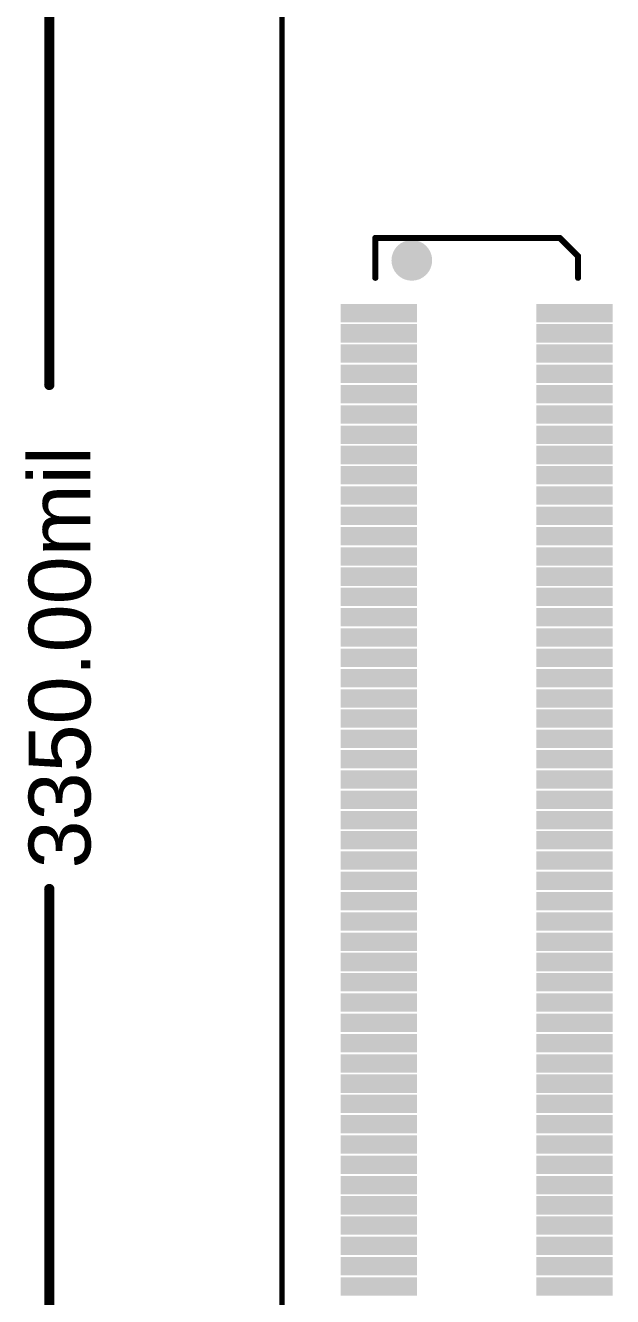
# Model space of a CAD drawing. Header units: inches. Extents: x -6.4 to 91.8, y -6.4 to 92.5.
# Drawn here: x -6.33 to 8.15, y 25.77 to 57.12 of the extents above; entities that cross this region are included whole.
import ezdxf

# ---------------------------------------------------------------- set-up
doc = ezdxf.new("R2010")
doc.units = ezdxf.units.IN
for name, color, linetype in [('BOT', 5, 'Continuous'), ('Bottom Overlay', 54, 'Continuous'), ('Bottom Paste', 16, 'Continuous'), ('Bottom Solder', 6, 'Continuous'), ('Keep-Out Layer', 6, 'Continuous'), ('Multi-Layer', 9, 'Continuous'), ('Pad Holes', 156, 'Continuous'), ('TOP', 1, 'Continuous'), ('Top Overlay', 2, 'Continuous'), ('Top Solder', 216, 'Continuous')]:
    doc.layers.add(name, color=color, linetype=linetype)
doc.styles.add('Arial', font='arial.ttf', dxfattribs={"height": 0.2})

msp = doc.modelspace()

# ---------------------------------------------------------------- hatches: boundary and pattern name
at = {"layer": 'BOT'}
h = msp.add_hatch(color=5, dxfattribs=at)
edge = h.paths.add_edge_path()
edge.add_arc((3.2, 51.323), 0.4, 0, 360)
for points in [[(3.226, 50.149), (3.226, 49.899), (1.549, 49.899), (1.549, 50.149)], [(8.05, 50.149), (8.05, 49.899), (6.373, 49.899), (6.373, 50.149)], [(3.226, 49.649), (3.226, 49.399), (1.549, 49.399), (1.549, 49.649)], [(8.05, 49.649), (8.05, 49.399), (6.373, 49.399), (6.373, 49.649)], [(3.226, 49.148), (3.226, 48.899), (1.549, 48.899), (1.549, 49.148)], [(8.05, 49.148), (8.05, 48.899), (6.373, 48.899), (6.373, 49.148)], [(3.226, 48.649), (3.226, 48.399), (1.549, 48.399), (1.549, 48.649)], [(8.05, 48.649), (8.05, 48.399), (6.373, 48.399), (6.373, 48.649)], [(3.226, 48.148), (3.226, 47.899), (1.549, 47.899), (1.549, 48.148)], [(8.05, 48.148), (8.05, 47.899), (6.373, 47.899), (6.373, 48.148)], [(3.226, 47.649), (3.226, 47.399), (1.549, 47.399), (1.549, 47.649)], [(8.05, 47.649), (8.05, 47.399), (6.373, 47.399), (6.373, 47.649)], [(3.226, 47.148), (3.226, 46.899), (1.549, 46.899), (1.549, 47.148)], [(8.05, 47.148), (8.05, 46.899), (6.373, 46.899), (6.373, 47.148)], [(3.226, 46.649), (3.226, 46.399), (1.549, 46.399), (1.549, 46.649)], [(8.05, 46.649), (8.05, 46.399), (6.373, 46.399), (6.373, 46.649)], [(3.226, 46.148), (3.226, 45.899), (1.549, 45.899), (1.549, 46.148)], [(8.05, 46.148), (8.05, 45.899), (6.373, 45.899), (6.373, 46.148)], [(3.226, 45.649), (3.226, 45.399), (1.549, 45.399), (1.549, 45.649)], [(8.05, 45.649), (8.05, 45.399), (6.373, 45.399), (6.373, 45.649)], [(3.226, 45.148), (3.226, 44.899), (1.549, 44.899), (1.549, 45.148)], [(8.05, 45.148), (8.05, 44.899), (6.373, 44.899), (6.373, 45.148)], [(3.226, 44.649), (3.226, 44.399), (1.549, 44.399), (1.549, 44.649)], [(8.05, 44.649), (8.05, 44.399), (6.373, 44.399), (6.373, 44.649)], [(3.226, 44.149), (3.226, 43.899), (1.549, 43.899), (1.549, 44.149)], [(8.05, 44.149), (8.05, 43.899), (6.373, 43.899), (6.373, 44.149)], [(3.226, 43.649), (3.226, 43.399), (1.549, 43.399), (1.549, 43.649)], [(8.05, 43.649), (8.05, 43.399), (6.373, 43.399), (6.373, 43.649)], [(3.226, 43.149), (3.226, 42.899), (1.549, 42.899), (1.549, 43.149)], [(8.05, 43.149), (8.05, 42.899), (6.373, 42.899), (6.373, 43.149)], [(3.226, 42.649), (3.226, 42.399), (1.549, 42.399), (1.549, 42.649)], [(8.05, 42.649), (8.05, 42.399), (6.373, 42.399), (6.373, 42.649)], [(3.226, 42.149), (3.226, 41.899), (1.549, 41.899), (1.549, 42.149)], [(8.05, 42.149), (8.05, 41.899), (6.373, 41.899), (6.373, 42.149)], [(3.226, 41.649), (3.226, 41.399), (1.549, 41.399), (1.549, 41.649)], [(8.05, 41.649), (8.05, 41.399), (6.373, 41.399), (6.373, 41.649)], [(3.226, 41.149), (3.226, 40.899), (1.549, 40.899), (1.549, 41.149)], [(8.05, 41.149), (8.05, 40.899), (6.373, 40.899), (6.373, 41.149)], [(3.226, 40.649), (3.226, 40.399), (1.549, 40.399), (1.549, 40.649)], [(8.05, 40.649), (8.05, 40.399), (6.373, 40.399), (6.373, 40.649)], [(3.226, 40.149), (3.226, 39.899), (1.549, 39.899), (1.549, 40.149)], [(8.05, 40.149), (8.05, 39.899), (6.373, 39.899), (6.373, 40.149)], [(3.226, 39.649), (3.226, 39.399), (1.549, 39.399), (1.549, 39.649)], [(8.05, 39.649), (8.05, 39.399), (6.373, 39.399), (6.373, 39.649)], [(3.226, 39.149), (3.226, 38.899), (1.549, 38.899), (1.549, 39.149)], [(8.05, 39.149), (8.05, 38.899), (6.373, 38.899), (6.373, 39.149)], [(3.226, 38.649), (3.226, 38.399), (1.549, 38.399), (1.549, 38.649)], [(8.05, 38.649), (8.05, 38.399), (6.373, 38.399), (6.373, 38.649)], [(3.226, 38.149), (3.226, 37.899), (1.549, 37.899), (1.549, 38.149)], [(8.05, 38.149), (8.05, 37.899), (6.373, 37.899), (6.373, 38.149)], [(3.226, 37.649), (3.226, 37.399), (1.549, 37.399), (1.549, 37.649)], [(8.05, 37.649), (8.05, 37.399), (6.373, 37.399), (6.373, 37.649)], [(3.226, 37.149), (3.226, 36.899), (1.549, 36.899), (1.549, 37.149)], [(8.05, 37.149), (8.05, 36.899), (6.373, 36.899), (6.373, 37.149)], [(3.226, 36.649), (3.226, 36.399), (1.549, 36.399), (1.549, 36.649)], [(8.05, 36.649), (8.05, 36.399), (6.373, 36.399), (6.373, 36.649)], [(3.226, 36.149), (3.226, 35.899), (1.549, 35.899), (1.549, 36.149)], [(8.05, 36.149), (8.05, 35.899), (6.373, 35.899), (6.373, 36.149)], [(3.226, 35.649), (3.226, 35.399), (1.549, 35.399), (1.549, 35.649)], [(8.05, 35.649), (8.05, 35.399), (6.373, 35.399), (6.373, 35.649)], [(3.226, 35.149), (3.226, 34.899), (1.549, 34.899), (1.549, 35.149)], [(8.05, 35.149), (8.05, 34.899), (6.373, 34.899), (6.373, 35.149)], [(3.226, 34.649), (3.226, 34.399), (1.549, 34.399), (1.549, 34.649)], [(8.05, 34.649), (8.05, 34.399), (6.373, 34.399), (6.373, 34.649)], [(3.226, 34.149), (3.226, 33.899), (1.549, 33.899), (1.549, 34.149)], [(8.05, 34.149), (8.05, 33.899), (6.373, 33.899), (6.373, 34.149)], [(3.226, 33.649), (3.226, 33.399), (1.549, 33.399), (1.549, 33.649)], [(8.05, 33.649), (8.05, 33.399), (6.373, 33.399), (6.373, 33.649)], [(3.226, 33.149), (3.226, 32.899), (1.549, 32.899), (1.549, 33.149)], [(8.05, 33.149), (8.05, 32.899), (6.373, 32.899), (6.373, 33.149)], [(3.226, 32.649), (3.226, 32.399), (1.549, 32.399), (1.549, 32.649)], [(8.05, 32.649), (8.05, 32.399), (6.373, 32.399), (6.373, 32.649)], [(3.226, 32.149), (3.226, 31.899), (1.549, 31.899), (1.549, 32.149)], [(8.05, 32.149), (8.05, 31.899), (6.373, 31.899), (6.373, 32.149)], [(3.226, 31.649), (3.226, 31.399), (1.549, 31.399), (1.549, 31.649)], [(8.05, 31.649), (8.05, 31.399), (6.373, 31.399), (6.373, 31.649)], [(3.226, 31.149), (3.226, 30.899), (1.549, 30.899), (1.549, 31.149)], [(8.05, 31.149), (8.05, 30.899), (6.373, 30.899), (6.373, 31.149)], [(3.226, 30.649), (3.226, 30.399), (1.549, 30.399), (1.549, 30.649)], [(8.05, 30.649), (8.05, 30.399), (6.373, 30.399), (6.373, 30.649)], [(3.226, 30.149), (3.226, 29.899), (1.549, 29.899), (1.549, 30.149)], [(8.05, 30.149), (8.05, 29.899), (6.373, 29.899), (6.373, 30.149)], [(3.226, 29.649), (3.226, 29.399), (1.549, 29.399), (1.549, 29.649)], [(8.05, 29.649), (8.05, 29.399), (6.373, 29.399), (6.373, 29.649)], [(3.226, 29.149), (3.226, 28.899), (1.549, 28.899), (1.549, 29.149)], [(8.05, 29.149), (8.05, 28.899), (6.373, 28.899), (6.373, 29.149)], [(3.226, 28.649), (3.226, 28.399), (1.549, 28.399), (1.549, 28.649)], [(8.05, 28.649), (8.05, 28.399), (6.373, 28.399), (6.373, 28.649)], [(3.226, 28.149), (3.226, 27.899), (1.549, 27.899), (1.549, 28.149)], [(8.05, 28.149), (8.05, 27.899), (6.373, 27.899), (6.373, 28.149)], [(3.226, 27.649), (3.226, 27.399), (1.549, 27.399), (1.549, 27.649)], [(8.05, 27.649), (8.05, 27.399), (6.373, 27.399), (6.373, 27.649)], [(3.226, 27.149), (3.226, 26.899), (1.549, 26.899), (1.549, 27.149)], [(8.05, 27.149), (8.05, 26.899), (6.373, 26.899), (6.373, 27.149)], [(3.226, 26.649), (3.226, 26.399), (1.549, 26.399), (1.549, 26.649)], [(8.05, 26.649), (8.05, 26.399), (6.373, 26.399), (6.373, 26.649)], [(3.226, 26.149), (3.226, 25.899), (1.549, 25.899), (1.549, 26.149)], [(8.05, 26.149), (8.05, 25.899), (6.373, 25.899), (6.373, 26.149)]]:
    msp.add_hatch(color=5, dxfattribs=at).paths.add_polyline_path(points)
at = {"layer": 'Bottom Paste'}
for points in [[(3.226, 50.149), (3.226, 49.899), (1.549, 49.899), (1.549, 50.149)], [(8.05, 50.149), (8.05, 49.899), (6.373, 49.899), (6.373, 50.149)], [(3.226, 49.649), (3.226, 49.399), (1.549, 49.399), (1.549, 49.649)], [(8.05, 49.649), (8.05, 49.399), (6.373, 49.399), (6.373, 49.649)], [(3.226, 49.148), (3.226, 48.899), (1.549, 48.899), (1.549, 49.148)], [(8.05, 49.148), (8.05, 48.899), (6.373, 48.899), (6.373, 49.148)], [(3.226, 48.649), (3.226, 48.399), (1.549, 48.399), (1.549, 48.649)], [(8.05, 48.649), (8.05, 48.399), (6.373, 48.399), (6.373, 48.649)], [(3.226, 48.148), (3.226, 47.899), (1.549, 47.899), (1.549, 48.148)], [(8.05, 48.148), (8.05, 47.899), (6.373, 47.899), (6.373, 48.148)], [(3.226, 47.649), (3.226, 47.399), (1.549, 47.399), (1.549, 47.649)], [(8.05, 47.649), (8.05, 47.399), (6.373, 47.399), (6.373, 47.649)], [(3.226, 47.148), (3.226, 46.899), (1.549, 46.899), (1.549, 47.148)], [(8.05, 47.148), (8.05, 46.899), (6.373, 46.899), (6.373, 47.148)], [(3.226, 46.649), (3.226, 46.399), (1.549, 46.399), (1.549, 46.649)], [(8.05, 46.649), (8.05, 46.399), (6.373, 46.399), (6.373, 46.649)], [(3.226, 46.148), (3.226, 45.899), (1.549, 45.899), (1.549, 46.148)], [(8.05, 46.148), (8.05, 45.899), (6.373, 45.899), (6.373, 46.148)], [(3.226, 45.649), (3.226, 45.399), (1.549, 45.399), (1.549, 45.649)], [(8.05, 45.649), (8.05, 45.399), (6.373, 45.399), (6.373, 45.649)], [(3.226, 45.148), (3.226, 44.899), (1.549, 44.899), (1.549, 45.148)], [(8.05, 45.148), (8.05, 44.899), (6.373, 44.899), (6.373, 45.148)], [(3.226, 44.649), (3.226, 44.399), (1.549, 44.399), (1.549, 44.649)], [(8.05, 44.649), (8.05, 44.399), (6.373, 44.399), (6.373, 44.649)], [(3.226, 44.149), (3.226, 43.899), (1.549, 43.899), (1.549, 44.149)], [(8.05, 44.149), (8.05, 43.899), (6.373, 43.899), (6.373, 44.149)], [(3.226, 43.649), (3.226, 43.399), (1.549, 43.399), (1.549, 43.649)], [(8.05, 43.649), (8.05, 43.399), (6.373, 43.399), (6.373, 43.649)], [(3.226, 43.149), (3.226, 42.899), (1.549, 42.899), (1.549, 43.149)], [(8.05, 43.149), (8.05, 42.899), (6.373, 42.899), (6.373, 43.149)], [(3.226, 42.649), (3.226, 42.399), (1.549, 42.399), (1.549, 42.649)], [(8.05, 42.649), (8.05, 42.399), (6.373, 42.399), (6.373, 42.649)], [(3.226, 42.149), (3.226, 41.899), (1.549, 41.899), (1.549, 42.149)], [(8.05, 42.149), (8.05, 41.899), (6.373, 41.899), (6.373, 42.149)], [(3.226, 41.649), (3.226, 41.399), (1.549, 41.399), (1.549, 41.649)], [(8.05, 41.649), (8.05, 41.399), (6.373, 41.399), (6.373, 41.649)], [(3.226, 41.149), (3.226, 40.899), (1.549, 40.899), (1.549, 41.149)], [(8.05, 41.149), (8.05, 40.899), (6.373, 40.899), (6.373, 41.149)], [(3.226, 40.649), (3.226, 40.399), (1.549, 40.399), (1.549, 40.649)], [(8.05, 40.649), (8.05, 40.399), (6.373, 40.399), (6.373, 40.649)], [(3.226, 40.149), (3.226, 39.899), (1.549, 39.899), (1.549, 40.149)], [(8.05, 40.149), (8.05, 39.899), (6.373, 39.899), (6.373, 40.149)], [(3.226, 39.649), (3.226, 39.399), (1.549, 39.399), (1.549, 39.649)], [(8.05, 39.649), (8.05, 39.399), (6.373, 39.399), (6.373, 39.649)], [(3.226, 39.149), (3.226, 38.899), (1.549, 38.899), (1.549, 39.149)], [(8.05, 39.149), (8.05, 38.899), (6.373, 38.899), (6.373, 39.149)], [(3.226, 38.649), (3.226, 38.399), (1.549, 38.399), (1.549, 38.649)], [(8.05, 38.649), (8.05, 38.399), (6.373, 38.399), (6.373, 38.649)], [(3.226, 38.149), (3.226, 37.899), (1.549, 37.899), (1.549, 38.149)], [(8.05, 38.149), (8.05, 37.899), (6.373, 37.899), (6.373, 38.149)], [(3.226, 37.649), (3.226, 37.399), (1.549, 37.399), (1.549, 37.649)], [(8.05, 37.649), (8.05, 37.399), (6.373, 37.399), (6.373, 37.649)], [(3.226, 37.149), (3.226, 36.899), (1.549, 36.899), (1.549, 37.149)], [(8.05, 37.149), (8.05, 36.899), (6.373, 36.899), (6.373, 37.149)], [(3.226, 36.649), (3.226, 36.399), (1.549, 36.399), (1.549, 36.649)], [(8.05, 36.649), (8.05, 36.399), (6.373, 36.399), (6.373, 36.649)], [(3.226, 36.149), (3.226, 35.899), (1.549, 35.899), (1.549, 36.149)], [(8.05, 36.149), (8.05, 35.899), (6.373, 35.899), (6.373, 36.149)], [(3.226, 35.649), (3.226, 35.399), (1.549, 35.399), (1.549, 35.649)], [(8.05, 35.649), (8.05, 35.399), (6.373, 35.399), (6.373, 35.649)], [(3.226, 35.149), (3.226, 34.899), (1.549, 34.899), (1.549, 35.149)], [(8.05, 35.149), (8.05, 34.899), (6.373, 34.899), (6.373, 35.149)], [(3.226, 34.649), (3.226, 34.399), (1.549, 34.399), (1.549, 34.649)], [(8.05, 34.649), (8.05, 34.399), (6.373, 34.399), (6.373, 34.649)], [(3.226, 34.149), (3.226, 33.899), (1.549, 33.899), (1.549, 34.149)], [(8.05, 34.149), (8.05, 33.899), (6.373, 33.899), (6.373, 34.149)], [(3.226, 33.649), (3.226, 33.399), (1.549, 33.399), (1.549, 33.649)], [(8.05, 33.649), (8.05, 33.399), (6.373, 33.399), (6.373, 33.649)], [(3.226, 33.149), (3.226, 32.899), (1.549, 32.899), (1.549, 33.149)], [(8.05, 33.149), (8.05, 32.899), (6.373, 32.899), (6.373, 33.149)], [(3.226, 32.649), (3.226, 32.399), (1.549, 32.399), (1.549, 32.649)], [(8.05, 32.649), (8.05, 32.399), (6.373, 32.399), (6.373, 32.649)], [(3.226, 32.149), (3.226, 31.899), (1.549, 31.899), (1.549, 32.149)], [(8.05, 32.149), (8.05, 31.899), (6.373, 31.899), (6.373, 32.149)], [(3.226, 31.649), (3.226, 31.399), (1.549, 31.399), (1.549, 31.649)], [(8.05, 31.649), (8.05, 31.399), (6.373, 31.399), (6.373, 31.649)], [(3.226, 31.149), (3.226, 30.899), (1.549, 30.899), (1.549, 31.149)], [(8.05, 31.149), (8.05, 30.899), (6.373, 30.899), (6.373, 31.149)], [(3.226, 30.649), (3.226, 30.399), (1.549, 30.399), (1.549, 30.649)], [(8.05, 30.649), (8.05, 30.399), (6.373, 30.399), (6.373, 30.649)], [(3.226, 30.149), (3.226, 29.899), (1.549, 29.899), (1.549, 30.149)], [(8.05, 30.149), (8.05, 29.899), (6.373, 29.899), (6.373, 30.149)], [(3.226, 29.649), (3.226, 29.399), (1.549, 29.399), (1.549, 29.649)], [(8.05, 29.649), (8.05, 29.399), (6.373, 29.399), (6.373, 29.649)], [(3.226, 29.149), (3.226, 28.899), (1.549, 28.899), (1.549, 29.149)], [(8.05, 29.149), (8.05, 28.899), (6.373, 28.899), (6.373, 29.149)], [(3.226, 28.649), (3.226, 28.399), (1.549, 28.399), (1.549, 28.649)], [(8.05, 28.649), (8.05, 28.399), (6.373, 28.399), (6.373, 28.649)], [(3.226, 28.149), (3.226, 27.899), (1.549, 27.899), (1.549, 28.149)], [(8.05, 28.149), (8.05, 27.899), (6.373, 27.899), (6.373, 28.149)], [(3.226, 27.649), (3.226, 27.399), (1.549, 27.399), (1.549, 27.649)], [(8.05, 27.649), (8.05, 27.399), (6.373, 27.399), (6.373, 27.649)], [(3.226, 27.149), (3.226, 26.899), (1.549, 26.899), (1.549, 27.149)], [(8.05, 27.149), (8.05, 26.899), (6.373, 26.899), (6.373, 27.149)], [(3.226, 26.649), (3.226, 26.399), (1.549, 26.399), (1.549, 26.649)], [(8.05, 26.649), (8.05, 26.399), (6.373, 26.399), (6.373, 26.649)], [(3.226, 26.149), (3.226, 25.899), (1.549, 25.899), (1.549, 26.149)], [(8.05, 26.149), (8.05, 25.899), (6.373, 25.899), (6.373, 26.149)]]:
    msp.add_hatch(color=16, dxfattribs=at).paths.add_polyline_path(points)
at = {"layer": 'Bottom Solder'}
h = msp.add_hatch(color=6, dxfattribs=at)
edge = h.paths.add_edge_path()
edge.add_arc((3.2, 51.323), 0.502, 0, 360)
for points in [[(3.327, 50.25), (3.327, 49.797), (1.448, 49.797), (1.448, 50.25)], [(8.151, 50.25), (8.151, 49.797), (6.272, 49.797), (6.272, 50.25)], [(3.327, 49.75), (3.327, 49.297), (1.448, 49.297), (1.448, 49.75)], [(8.151, 49.75), (8.151, 49.297), (6.272, 49.297), (6.272, 49.75)], [(3.327, 49.25), (3.327, 48.797), (1.448, 48.797), (1.448, 49.25)], [(8.151, 49.25), (8.151, 48.797), (6.272, 48.797), (6.272, 49.25)], [(3.327, 48.75), (3.327, 48.297), (1.448, 48.297), (1.448, 48.75)], [(8.151, 48.75), (8.151, 48.297), (6.272, 48.297), (6.272, 48.75)], [(3.327, 48.25), (3.327, 47.797), (1.448, 47.797), (1.448, 48.25)], [(8.151, 48.25), (8.151, 47.797), (6.272, 47.797), (6.272, 48.25)], [(3.327, 47.75), (3.327, 47.297), (1.448, 47.297), (1.448, 47.75)], [(8.151, 47.75), (8.151, 47.297), (6.272, 47.297), (6.272, 47.75)], [(3.327, 47.25), (3.327, 46.797), (1.448, 46.797), (1.448, 47.25)], [(8.151, 47.25), (8.151, 46.797), (6.272, 46.797), (6.272, 47.25)], [(3.327, 46.75), (3.327, 46.297), (1.448, 46.297), (1.448, 46.75)], [(8.151, 46.75), (8.151, 46.297), (6.272, 46.297), (6.272, 46.75)], [(3.327, 46.25), (3.327, 45.797), (1.448, 45.797), (1.448, 46.25)], [(8.151, 46.25), (8.151, 45.797), (6.272, 45.797), (6.272, 46.25)], [(3.327, 45.75), (3.327, 45.297), (1.448, 45.297), (1.448, 45.75)], [(8.151, 45.75), (8.151, 45.297), (6.272, 45.297), (6.272, 45.75)], [(3.327, 45.25), (3.327, 44.797), (1.448, 44.797), (1.448, 45.25)], [(8.151, 45.25), (8.151, 44.797), (6.272, 44.797), (6.272, 45.25)], [(3.327, 44.75), (3.327, 44.297), (1.448, 44.297), (1.448, 44.75)], [(8.151, 44.75), (8.151, 44.297), (6.272, 44.297), (6.272, 44.75)], [(3.327, 44.25), (3.327, 43.797), (1.448, 43.797), (1.448, 44.25)], [(8.151, 44.25), (8.151, 43.797), (6.272, 43.797), (6.272, 44.25)], [(3.327, 43.75), (3.327, 43.297), (1.448, 43.297), (1.448, 43.75)], [(8.151, 43.75), (8.151, 43.297), (6.272, 43.297), (6.272, 43.75)], [(3.327, 43.25), (3.327, 42.797), (1.448, 42.797), (1.448, 43.25)], [(8.151, 43.25), (8.151, 42.797), (6.272, 42.797), (6.272, 43.25)], [(3.327, 42.75), (3.327, 42.297), (1.448, 42.297), (1.448, 42.75)], [(8.151, 42.75), (8.151, 42.297), (6.272, 42.297), (6.272, 42.75)], [(3.327, 42.25), (3.327, 41.797), (1.448, 41.797), (1.448, 42.25)], [(8.151, 42.25), (8.151, 41.797), (6.272, 41.797), (6.272, 42.25)], [(3.327, 41.75), (3.327, 41.297), (1.448, 41.297), (1.448, 41.75)], [(8.151, 41.75), (8.151, 41.297), (6.272, 41.297), (6.272, 41.75)], [(3.327, 41.25), (3.327, 40.797), (1.448, 40.797), (1.448, 41.25)], [(8.151, 41.25), (8.151, 40.797), (6.272, 40.797), (6.272, 41.25)], [(3.327, 40.75), (3.327, 40.297), (1.448, 40.297), (1.448, 40.75)], [(8.151, 40.75), (8.151, 40.297), (6.272, 40.297), (6.272, 40.75)], [(3.327, 40.25), (3.327, 39.797), (1.448, 39.797), (1.448, 40.25)], [(8.151, 40.25), (8.151, 39.797), (6.272, 39.797), (6.272, 40.25)], [(3.327, 39.75), (3.327, 39.297), (1.448, 39.297), (1.448, 39.75)], [(8.151, 39.75), (8.151, 39.297), (6.272, 39.297), (6.272, 39.75)], [(3.327, 39.25), (3.327, 38.797), (1.448, 38.797), (1.448, 39.25)], [(8.151, 39.25), (8.151, 38.797), (6.272, 38.797), (6.272, 39.25)], [(3.327, 38.75), (3.327, 38.297), (1.448, 38.297), (1.448, 38.75)], [(8.151, 38.75), (8.151, 38.297), (6.272, 38.297), (6.272, 38.75)], [(3.327, 38.25), (3.327, 37.797), (1.448, 37.797), (1.448, 38.25)], [(8.151, 38.25), (8.151, 37.797), (6.272, 37.797), (6.272, 38.25)], [(3.327, 37.75), (3.327, 37.297), (1.448, 37.297), (1.448, 37.75)], [(8.151, 37.75), (8.151, 37.297), (6.272, 37.297), (6.272, 37.75)], [(3.327, 37.25), (3.327, 36.797), (1.448, 36.797), (1.448, 37.25)], [(8.151, 37.25), (8.151, 36.797), (6.272, 36.797), (6.272, 37.25)], [(3.327, 36.75), (3.327, 36.297), (1.448, 36.297), (1.448, 36.75)], [(8.151, 36.75), (8.151, 36.297), (6.272, 36.297), (6.272, 36.75)], [(3.327, 36.25), (3.327, 35.797), (1.448, 35.797), (1.448, 36.25)], [(8.151, 36.25), (8.151, 35.797), (6.272, 35.797), (6.272, 36.25)], [(3.327, 35.75), (3.327, 35.297), (1.448, 35.297), (1.448, 35.75)], [(8.151, 35.75), (8.151, 35.297), (6.272, 35.297), (6.272, 35.75)], [(3.327, 35.25), (3.327, 34.797), (1.448, 34.797), (1.448, 35.25)], [(8.151, 35.25), (8.151, 34.797), (6.272, 34.797), (6.272, 35.25)], [(3.327, 34.75), (3.327, 34.297), (1.448, 34.297), (1.448, 34.75)], [(8.151, 34.75), (8.151, 34.297), (6.272, 34.297), (6.272, 34.75)], [(3.327, 34.25), (3.327, 33.797), (1.448, 33.797), (1.448, 34.25)], [(8.151, 34.25), (8.151, 33.797), (6.272, 33.797), (6.272, 34.25)], [(3.327, 33.75), (3.327, 33.297), (1.448, 33.297), (1.448, 33.75)], [(8.151, 33.75), (8.151, 33.297), (6.272, 33.297), (6.272, 33.75)], [(3.327, 33.25), (3.327, 32.797), (1.448, 32.797), (1.448, 33.25)], [(8.151, 33.25), (8.151, 32.797), (6.272, 32.797), (6.272, 33.25)], [(3.327, 32.75), (3.327, 32.297), (1.448, 32.297), (1.448, 32.75)], [(8.151, 32.75), (8.151, 32.297), (6.272, 32.297), (6.272, 32.75)], [(3.327, 32.25), (3.327, 31.797), (1.448, 31.797), (1.448, 32.25)], [(8.151, 32.25), (8.151, 31.797), (6.272, 31.797), (6.272, 32.25)], [(3.327, 31.75), (3.327, 31.297), (1.448, 31.297), (1.448, 31.75)], [(8.151, 31.75), (8.151, 31.297), (6.272, 31.297), (6.272, 31.75)], [(3.327, 31.25), (3.327, 30.797), (1.448, 30.797), (1.448, 31.25)], [(8.151, 31.25), (8.151, 30.797), (6.272, 30.797), (6.272, 31.25)], [(3.327, 30.75), (3.327, 30.297), (1.448, 30.297), (1.448, 30.75)], [(8.151, 30.75), (8.151, 30.297), (6.272, 30.297), (6.272, 30.75)], [(3.327, 30.25), (3.327, 29.797), (1.448, 29.797), (1.448, 30.25)], [(8.151, 30.25), (8.151, 29.797), (6.272, 29.797), (6.272, 30.25)], [(3.327, 29.75), (3.327, 29.297), (1.448, 29.297), (1.448, 29.75)], [(8.151, 29.75), (8.151, 29.297), (6.272, 29.297), (6.272, 29.75)], [(3.327, 29.25), (3.327, 28.797), (1.448, 28.797), (1.448, 29.25)], [(8.151, 29.25), (8.151, 28.797), (6.272, 28.797), (6.272, 29.25)], [(3.327, 28.75), (3.327, 28.297), (1.448, 28.297), (1.448, 28.75)], [(8.151, 28.75), (8.151, 28.297), (6.272, 28.297), (6.272, 28.75)], [(3.327, 28.25), (3.327, 27.797), (1.448, 27.797), (1.448, 28.25)], [(8.151, 28.25), (8.151, 27.797), (6.272, 27.797), (6.272, 28.25)], [(3.327, 27.75), (3.327, 27.297), (1.448, 27.297), (1.448, 27.75)], [(8.151, 27.75), (8.151, 27.297), (6.272, 27.297), (6.272, 27.75)], [(3.327, 27.25), (3.327, 26.797), (1.448, 26.797), (1.448, 27.25)], [(8.151, 27.25), (8.151, 26.797), (6.272, 26.797), (6.272, 27.25)], [(3.327, 26.75), (3.327, 26.297), (1.448, 26.297), (1.448, 26.75)], [(8.151, 26.75), (8.151, 26.297), (6.272, 26.297), (6.272, 26.75)], [(3.327, 26.25), (3.327, 25.797), (1.448, 25.797), (1.448, 26.25)], [(8.151, 26.25), (8.151, 25.797), (6.272, 25.797), (6.272, 26.25)]]:
    msp.add_hatch(color=6, dxfattribs=at).paths.add_polyline_path(points)
at = {"layer": 'Multi-Layer'}
h = msp.add_hatch(color=9, dxfattribs=at)
edge = h.paths.add_edge_path()
edge.add_arc((3.2, 51.323), 0.4, 0, 360)
at = {"layer": 'Pad Holes'}
h = msp.add_hatch(color=7, dxfattribs=at)
edge = h.paths.add_edge_path()
edge.add_arc((3.2, 51.323), 0.4, 0, 360)
at = {"layer": 'TOP'}
h = msp.add_hatch(color=1, dxfattribs=at)
edge = h.paths.add_edge_path()
edge.add_arc((3.2, 51.323), 0.4, 0, 360)
at = {"layer": 'Top Solder'}
h = msp.add_hatch(color=216, dxfattribs=at)
edge = h.paths.add_edge_path()
edge.add_arc((3.2, 51.323), 0.502, 0, 360)

# ---------------------------------------------------------------- linework, layer by layer
at = {"layer": 'Bottom Overlay'}
for points in [[(2.299, 50.894, 0.152, 0.152, 0), (2.299, 51.873, 0.152, 0.152, 0)], [(2.299, 51.873, 0.152, 0.152, 0), (6.854, 51.873, 0.152, 0.152, 0)], [(6.854, 51.873, 0.152, 0.152, 0), (7.3, 51.428, 0.152, 0.152, 0)], [(7.3, 50.894, 0.152, 0.152, 0), (7.3, 51.428, 0.152, 0.152, 0)]]:
    msp.add_lwpolyline(points, format="xyseb", dxfattribs=at)
for points in [[(2.261, 51.873, 0.0762, 0.0762, 1), (2.338, 51.873, 0.0762, 0.0762, 1)], [(2.261, 51.873, 0.0762, 0.0762, 1), (2.338, 51.873, 0.0762, 0.0762, 1)], [(6.816, 51.873, 0.0762, 0.0762, 1), (6.892, 51.873, 0.0762, 0.0762, 1)], [(6.816, 51.873, 0.0762, 0.0762, 1), (6.892, 51.873, 0.0762, 0.0762, 1)], [(7.262, 51.428, 0.0762, 0.0762, 1), (7.338, 51.428, 0.0762, 0.0762, 1)], [(7.262, 51.428, 0.0762, 0.0762, 1), (7.338, 51.428, 0.0762, 0.0762, 1)], [(2.261, 50.894, 0.0762, 0.0762, 1), (2.338, 50.894, 0.0762, 0.0762, 1)], [(7.262, 50.894, 0.0762, 0.0762, 1), (7.338, 50.894, 0.0762, 0.0762, 1)]]:
    msp.add_lwpolyline(points, format="xyseb", close=True, dxfattribs=at)
at = {"layer": 'Keep-Out Layer'}
msp.add_lwpolyline([(0, 3.81, 0.127, 0.127, 0), (0, 81.28, 0.127, 0.127, 0)], format="xyseb", dxfattribs=at)
at = {"layer": 'Top Overlay'}
for points in [[(-5.74, 48.252, 0.254, 0.254, 0), (-5.74, 85.09, 0.254, 0.254, 0)], [(-5.74, 0, 0.254, 0.254, 0), (-5.74, 35.822, 0.254, 0.254, 0)]]:
    msp.add_lwpolyline(points, format="xyseb", dxfattribs=at)
for points in [[(-5.804, 48.252, 0.127, 0.127, 1), (-5.677, 48.252, 0.127, 0.127, 1)], [(-5.804, 35.822, 0.127, 0.127, 1), (-5.677, 35.822, 0.127, 0.127, 1)]]:
    msp.add_lwpolyline(points, format="xyseb", close=True, dxfattribs=at)

# ---------------------------------------------------------------- texts
at = {"layer": 'Top Overlay', "style": 'Arial'}
msp.add_text('3350.00mil', height=1.524, rotation=90, dxfattribs=at).set_placement((-4.725, 36.33))

doc.saveas('drawing.dxf')
